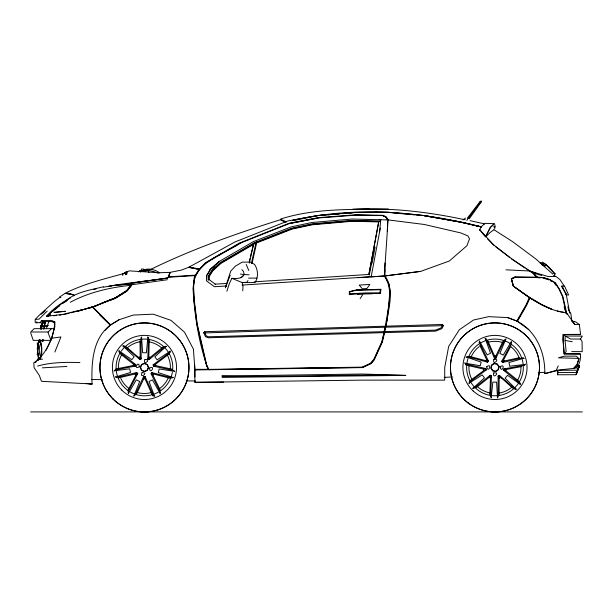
<?xml version="1.0" encoding="UTF-8"?>
<svg xmlns="http://www.w3.org/2000/svg" width="613" height="613" viewBox="0 0 613 613"><rect width="100%" height="100%" fill="white"/><g stroke="black" fill="none" stroke-linecap="round" stroke-linejoin="round"><path stroke-width="0.92" d="M119.221 352.199L118.937 350.467M472.5 388.244L473.895 388.32L490.17 375.248L491.511 375.784L490.569 396.726L491.427 397.868M384.803 276.287L384.895 269.613M122.592 345.954L124.025 345.97L139.963 359.586L141.212 358.858L140.898 337.978L141.81 336.928M349.349 291.635L356.352 289.895L380.872 289.29L380.497 293.42L365.302 293.481L349.295 294.455L349.816 293.849L349.854 291.688L349.349 291.351L349.295 294.738M520.268 384.696L520.008 382.964M384.979 262.939L384.657 275.973L420.641 271.39L449.275 261.038L466.93 245.729L469.527 238.817L467.842 235.867L460.647 232.902L424.234 224.465L388.067 219.898L384.336 275.973L371.164 276.846L380.305 228.051M516.567 389.171L515.135 389.132L499.35 375.34L498.093 376.053L498.17 396.925L497.243 397.975M572.174 321.135L575.776 321.925L579.308 324.561L580.603 334.353L563.247 334.468L563.102 339.916L564.198 353.931L580.473 354.099C580.863 359.249 579.561 367.501 573.607 368.436L576.948 364.658M387.324 231.591L387.661 219.891L385.945 217.109L382.803 215.592L355.126 215.209L317.909 218.021L289.443 223.53L239.767 243.346L205.654 263.077L199.432 269.413L194.666 277.076L193.371 288.187L194.037 300.906L196.926 324.116L206.351 365.049L208.589 369.616L362.222 367.425L370.896 363.463L373.945 359.793L382.068 341.885L384.228 332.683M154.798 396.289L152.645 395.783L145.02 378.765L145.059 376.474L143.618 376.581L134.845 395.531L133.565 396.082M564.198 353.931L566.151 351.609L565.063 340.399L565.209 336.031L563.247 334.468M169.878 352.674L170.261 350.927M575.952 374.712L557.638 374.758L557.815 370.313L577.921 370.175L579.408 365.846L579.116 366.467M557.822 370.053L557.638 374.758M38.121 360.352L38.335 355.67M38.221 360.344L38.305 358.467M506.169 338.912L504.882 339.449L495.894 358.291L494.453 358.39L494.515 356.099L487.749 340.598M136.507 394.151L143.672 378.918L143.618 376.581M148.499 343.548L148.752 338.345L147.626 336.966M149.258 340.085L148.821 356.996L147.794 359.042L149.143 359.57L165.272 346.307L166.659 346.36M468.96 383.638L469.359 381.899M148.499 338.092L147.794 359.042M242.756 290.784L242.993 286.24L242.204 282.57L231.86 278.333L229.377 283.543L226.848 291.244M141.212 358.858L140.155 356.781L140.025 340.813M495.894 358.291L495.871 355.961L503.204 340.813M489.833 394.726L490.461 377.823L491.511 375.784M498.093 376.053L499.128 378.137L499.089 394.971M41.722 320.522L51.921 320.576L54.848 322.001C53.975 334.391 49.078 347.349 40.971 356.62M128.347 393.531L136.316 379.815L139.68 381.478L134.009 395.714M51.431 328.668L48.212 331.985L48.136 332.828L50.994 340.368L33.248 340.368L30.65 332.844M505.717 339.28L499.894 353.448L503.235 355.149L511.365 341.525M147.84 337.525L146.392 352.781L142.637 352.736L141.565 337.456M380.497 293.42L380.022 292.861L380.313 289.727L380.872 289.29M379.616 231.737L380.757 219.722L379.14 219.684M35.079 321.227L35.263 319.388L39.814 314.661L54.312 301.581L59.898 297.336L59.308 297.267L65.093 293.351L71.277 294.37L73.322 294.922L73.821 295.719M491.22 397.301L492.844 382.068L496.599 382.152L497.495 397.446M115.842 368.988L133.274 365.494L133.427 364.145L120.171 353.778M38.979 341.633L39.194 339.84M39.079 341.564L39.293 339.771M39.738 341.633L39.952 339.84M39.845 341.564L40.06 339.771M42.136 341.633L42.358 339.84M42.243 341.564L42.458 339.771M519.073 381.378L505.94 370.85L506.108 369.501L521.87 366.497M141.082 271.659L141.427 269.138L143.082 268.969L144.936 269.789M114.01 371.126L114.922 370.014L135.496 366.045L135.711 364.612L119.198 351.847M135.496 366.045L134.975 365.946L135.197 364.467L133.427 364.145M505.94 370.85L504.177 370.505L504.407 369.034L503.886 368.934L503.656 370.359L520.031 383.317M242.204 282.57L254.916 282.57C258.671 277.421 258.058 269.659 254.61 264.464L250.556 262.142L242.181 262.142L235.277 266.226L230.741 271.099L225.668 286.708M254.257 281.834L368.888 274.448L378.65 221.914M371.539 263.238L369.378 274.823L368.781 274.463L369.248 274.953M368.888 274.448L378.742 221.914L379.999 221.04L352.176 220.366L312.132 223.86L291.727 228.189L254.211 242.832L220.282 262.602L212.052 270.057L208.121 276.248L208.136 280.172M372.068 263.329L375.095 247.177M40.719 328.974L41.745 323.58M43.883 328.974L45.255 321.779M41.485 328.974L42.512 323.58M40.627 329.074L41.684 323.695M41.393 329.074L42.619 322.798M43.791 329.074L45.193 321.902M384.458 332.621L385.776 327.189L443.536 325.656L441.758 328.706L435.659 331.127L217.102 337.525L208.274 337.786L205.524 336.675L203.608 332.675L204.673 331.702L442.448 324.461L443.536 325.656M251.43 263.329L256.18 242.028M252.073 263.329L256.816 242.028M249.315 263.092L253.797 243.254L250.388 256.732M203.608 332.675L204.849 332.92L206.267 335.886L208.458 336.775L384.083 331.633L385.355 326.2M384.757 331.802L382.389 341.947L374.298 359.777L371.325 363.44L362.582 367.593L194.911 369.938M386.052 326.269C387.952 309.979 395.147 290.715 384.972 275.942L358.069 277.689M383.914 332.729L381.746 341.954L373.861 359.325L370.321 363.425L362.153 367.133L194.911 369.601L193.424 349.18L184.605 332.284L170.989 320.346L153.219 314.178L133.305 315.059L119.16 319.702L110.286 325.128C92.226 339.027 91.429 363.149 92.042 383.991L41.462 381.309L39.309 375.401L34.083 367.7L33.776 362.689L35.654 362.275L36.282 360.873L39.638 357.839M385.424 326.269C387.347 310.002 394.542 290.746 384.336 275.996M565.447 312.117L565.332 312.599L566.458 313.174M43.209 341.318L43.646 339.51M249.246 261.222L249.928 258.525M465.497 364.95L465.665 364.283L464.677 362.842M576.511 365.739L579.285 365.762L576.251 374.083M576.396 373.777L576.258 374.298L577.139 372.221M54.289 328.897L51.661 338.483L46.044 350.291M384.129 332.637L387.255 319.794L389.975 290.838L388.849 283.528L384.665 276.172M168.353 277.444L170.215 272.333L181.08 270.195L188.651 267.337L199.432 269.413L205.347 262.831L239.43 243.07L289.275 223.209L318.224 217.653L355.126 214.841L382.88 215.301L386.205 216.941L388.366 219.937L352.092 219.025L311.848 222.511L291.213 226.879L253.468 241.576L219.301 261.422L210.657 268.839L206.52 275.827L206.543 280.9L214.427 286.715L226.802 285.98M578.956 358.827L577.139 364.712L573.607 368.436M577.216 363.793L578.917 358.398L558.458 357.831L564.136 356.168L575.002 356.153L576.366 356.207L578.833 358.62M126.017 272.524L129.228 270.862L159.349 272.739L169.793 272.402L168.376 276.892L167.142 278.003C145.955 281.313 124.493 283.053 103.497 287.221M168.629 277.007L170.215 272.333M494.99 224.856L494.76 228.741M225.331 287.872L230.181 275.214M215.109 284.685L215.293 284.141L226.695 283.467M46.35 328.691L48.841 321.595M578.189 368.827L576.143 374.62L579.285 366.183L578.411 368.252M576.657 372.528L577.469 370.298M188.651 267.337L234.948 241.982L288.056 220.872L317.703 215.492L355.203 212.366L388.412 212.236L424.319 215.561L460.731 222.021L481.044 226.971L484.983 223.347L494.216 223.691L490.277 227.316L485.596 236.802L479.726 229.745L481.044 226.971M160.047 393.799L160.545 392.128M577.638 370.29L578.159 368.934M54.871 352.031L60.925 336.935L51.484 338.276M479.151 342.56L479.665 340.889M115.267 376.796L116.501 377.455L136.783 372.505L137.772 373.562L135.956 374.957L127.811 390.765M442.011 325.48L442.448 324.461M524.238 358.413L523.019 357.739L502.683 362.452L501.71 361.386L503.541 360.007L511.012 345.809M149.143 359.57L150.108 357.448L163.165 346.828M476.002 387.822L489.182 377.355L490.17 375.248M536.452 277.467L536.766 277.122L515.096 276.946L511.365 278.731L513.587 286.202L529.272 297.244L529.525 297.941L526.253 305.259L517.111 321.151L507.702 317.595L488.76 316.653L473.581 320.009L459.352 329.71L448.678 346.383L444.724 367.44L444.724 380.129L362.222 380.129L194.911 382.328L194.689 365.087M529.272 297.244L529.371 297.872L529.931 297.872L526.575 305.335L517.387 321.335C536.505 331.281 545.241 352.95 544.804 373.639L560.32 369.823L573.837 368.39M556.068 370.704L558.244 365.923M578.994 366.39L579.285 365.762M137.772 373.562L128.048 392.128L128.393 392.925M485.596 236.802L490.408 227.507L494.354 223.875M501.71 361.386L511.648 342.928L511.311 342.131M198.987 269.398L194.321 276.938L193.057 288.493C194.497 315.772 198.934 343.671 208.098 369.332L208.589 369.616M524.322 365.486L525.433 364.099M442.287 325.787L441.061 327.894L435.452 330.123L384.083 331.633M507.702 317.595L516.851 321.043L526.015 305.082L529.402 297.535L513.25 286.125L511.365 278.731M580.488 339.066L582.35 336.085L565.209 336.031L570.642 339.02L580.488 339.066L582.074 341.487L582.181 351.655L571.707 351.601M160.368 390.297L152.928 375.194L153.648 374.045L170.874 378.466M206.52 275.827L210.795 269.099L219.301 261.422M215.293 284.141L209.209 279.674L208.665 279.926L208.665 276.386L212.481 270.387L220.626 263.015L254.472 243.269L291.903 228.649L312.232 224.343L352.207 220.841L379.347 221.492M209.209 279.674L209.202 276.524L212.903 270.708L220.948 263.406L254.717 243.675L292.072 229.07L312.324 224.772L352.23 221.27L378.742 221.914M360.16 298.631L362.597 294.807M108.892 286.478L112.577 285.627L130.331 283.903L130.807 283.375L141.787 281.605L167.311 278.21L168.552 277.26L194.995 275.589M469.489 356.345L485.833 360.712L486.569 359.578L479.695 345.173M466.807 220.442L467.888 218.787M540.176 263.169L542.773 262.165L546.007 264.655L544.206 266.701L545.164 265.919L541.938 263.429M553.646 276.149L555.14 273.896L548.528 266.747L544.382 263.467L541.624 264.349M552.558 274.103L553.554 272.601L545.7 264.448M160.414 392.458L151.074 373.784L151.886 372.589L172.153 377.937L173.448 377.34M152.928 375.194L151.472 374.137L152.308 372.903L151.886 372.589M119.16 319.702L110.455 324.99L92.433 307.044L115.551 297.772L127.335 290.393M466.072 357.203L467.374 356.613L487.588 362.191L488.408 361.003L479.282 342.23M487.588 362.191L487.159 361.869L488.009 360.651L486.569 359.578M246.533 282.57L247.981 280.547M481.374 201.861L469.32 218.688L467.412 218.059L480.125 201.447L481.22 201.087L481.374 201.861L480.125 201.447M35.792 322.867L40.144 322.637L41.561 320.668L45.124 323.181M566.971 314.4L562.903 296.569L559.355 288.984L555.355 282.8L549.654 279.459L544.26 277.796L537.172 277.114L536.819 277.605L540.268 277.934M369.555 284.907L366.888 288.539L362.329 288.807L359.578 285.482M468.37 218.381L481.22 201.087M126.201 291.221L115.528 297.91L92.433 307.044M129.604 283.88L131.013 285.482L126.653 291.006L115.167 298.232L102.524 303.197M127.167 291.006L128.255 289.627M129.351 288.248L131.534 285.482L130.331 283.903M167.357 279.727L131.818 284.754L126.968 290.746L123.711 292.631M241.844 269.659L243.507 271.467L244.235 274.501C241.905 279.221 236.227 278.486 231.86 278.333M50.327 315.779L47.868 315.779L51.753 311.68L47.868 315.779L48.274 316.124M50.442 313.795L48.619 315.91L46.465 316.162C53.27 308.737 61.461 302.569 70.441 298.002M48.105 315.91L51.936 311.511L62.005 303.45L67.514 300.171M292.432 220.404C354.536 206.083 419.974 210.979 481.335 226.864L474.853 225.484M50.327 313.733L48.381 315.779L48.795 316.124M241.001 277.766L244.235 274.501L249.108 274.831M105.053 330.384L110.455 324.99M485.803 236.771L490.071 232.565L494.001 229.683M44.128 311.833L41.071 314.323M47.201 311.082L39.033 319.158L35.263 319.388M45.285 310.592L43.569 311.871M204.849 332.92L385.776 327.189M166.1 346.498L154.821 356.866L157.127 359.831L169.947 351.456M37.408 360.038L39.516 358.13M463.045 219.967L465.505 218.006M473.067 388.121L484.469 377.884L482.193 374.895L469.274 383.117M174.774 371.677L173.954 370.551L153.534 366.214L153.104 364.835L155.342 364.36L169.54 353.647M118.623 377.892L134.998 373.999L136.783 372.505M465.489 363.976L485.864 368.551L486.27 369.938L484.032 370.382L469.711 380.934M502.683 362.452L504.484 360.98L519.219 357.685M371.187 276.716L242.043 285.083M63.652 302.684C74.227 292.209 89.667 290.179 103.505 286.746M52.266 311.68L59.446 305.887M153.104 364.835L169.924 352.322M55.331 309.205L56.771 308.055M486.27 369.938L469.313 382.251M140.683 271.597L148.055 270.601L149.357 269.674L141.994 270.662L138.538 271.82M125.313 274.77L126.906 273.85L126.592 271.881L122.5 274.08L122.807 275.49M124.853 273.091L127.481 271.881M209.776 269.62L214.335 266.624M115.681 298.232L117.213 297.267M118.738 296.301L124.868 292.455M126.056 346.621L135.917 355.302L139.005 357.502L140.155 356.781M499.128 378.137L500.292 377.424L503.35 379.662L513.112 388.458M62.319 303.565L66.25 301.198M467.374 356.613L472.677 357.885M139.963 359.586L139.718 359.111L141.005 358.367M240.48 243.047C223.63 254.41 191.877 262.64 193.662 288.455L194.336 300.83L197.233 324.124L206.681 365.08L208.772 369.332M122.592 274.18L126.592 271.881M498.3 376.543L499.595 375.807L499.35 375.34M139.542 271.107L141.028 270.494M515.096 276.946L511.388 278.785L513.257 286.102C529.019 297.734 546.114 310.285 566.106 312.845L562.435 296.454L559.025 289.083L554.972 282.808L549.317 279.497L543.969 277.85L536.275 277.145M511.748 279.015L515.387 277.214L536.16 277.574L536.482 277.084L532.567 272.693L512.79 259.613L493.726 244.939L479.726 229.745L480.002 230.48M150.492 269.505C192.16 249.162 235.967 233.645 280.156 219.799L285.589 222.304M70.28 302.286C89.031 292.179 109.788 287.574 130.814 285.26L131.013 285.482M484.707 223.937L470.048 220.649M138.944 271.728L140.377 271.138M101.551 303.197L115.006 297.91L126.454 290.746L130.814 285.26L129.818 283.903M93.766 306.638L101.681 303.527M110.624 300.217L114.838 298.562M95.161 306.293L97.796 305.251M569.799 313.274L566.106 293.696L563.324 288.815L562.749 288.784L561.776 286.118L562.244 285.942M92.755 306.653L83.881 309.473M84.747 309.281L93.276 306.653M92.885 306.983L70.924 312.829M293.221 220.366L295.711 219.5M293.865 220.435L317.703 215.699M542.16 265.184L543.539 264.739L544.919 265.667M88.41 308.531L92.87 307.167M115.834 376.918L130.5 372.474L129.703 368.804L114.516 370.788M523.678 358.283L508.966 362.559L509.717 366.237L524.927 364.428M544.804 373.639L555.378 370.62M124.416 273.352C104.448 278.938 84.073 283.742 65.461 293.137L68.579 293.343L73.736 294.746L74.326 295.665M153.534 366.214L155.794 365.639L172.238 369.233M37.615 366.038C51.262 362.245 65.821 362.068 79.905 362.589M467.19 365.31L483.596 369.095L485.864 368.551M76.043 311.166L62.733 314.415L56.021 315.212M63.729 314.538L69.131 313.258M108.516 286.463L112.194 285.597L130.531 284.08M93.567 289.528L96.272 288.899M75.46 311.419L84.234 309.281M78.38 310.745L82.019 309.91M78.479 311.09L82.119 310.247M503.886 368.934L524.513 365.195M349.854 291.688L356.467 290.324L380.313 289.727M289.374 223.576L318.27 218.021M92.134 306.952L92.755 306.837M126.906 273.85L125.749 274.072L125.435 272.103M529.594 271.222L532.912 272.923L541.792 275.505M130.807 283.375L167.41 278.087M384.972 275.942L420.641 271.39M59.469 315.151L61.147 314.952M124.025 345.97L128.286 349.372M143.672 378.918L145.02 378.765M515.135 389.132L510.913 385.684M494.515 356.099L495.871 355.961M49.814 315.779L56.526 315.212M53.454 315.795L56.112 315.549M320.515 215.462L326.139 214.994M328.016 214.834L332.706 214.443M335.518 214.213L340.2 213.822M342.077 213.661L347.701 213.194M349.579 213.04L355.203 212.565M318.952 215.477L323.695 215.086M326.545 214.849L331.288 214.458M334.139 214.221L338.882 213.83M341.725 213.6L346.475 213.209M348.368 213.048L353.111 212.657M143.595 377.118L145.082 377.003M349.816 293.849L365.302 292.922L380.022 292.861M66.863 366.451L42.374 367.846M494.438 357.862L495.925 357.762M168.82 276.831L195.325 275.145M242.848 282.509L245.698 282.34M359.241 285.068L369.892 284.455M357.295 294.194L372.428 293.765M568.665 310.178L567.868 306.738M444.195 377.386L452.762 376.957M538.367 372.643L545.026 372.306M356.352 290.187L361.724 289.934M129.964 283.842L130.377 283.834M370.65 289.642L372.428 289.597M357.977 212.527L376.443 212.259M223.607 382.114L194.911 382.328M369.355 209.148L352.536 209.332C388.857 207.554 425.169 211.462 460.731 218.872L465.39 219.761M557.723 372.581L576.917 372.428M405.752 375.401C344.437 374.122 283.129 377.577 221.814 376.03L362.26 374.022L405.752 375.401L222.113 377.401M388.412 209.079C352.429 209.631 315.105 207.937 280.463 219.094L286.646 221.99M37.194 342.928L38.182 342.928M37.194 348.061L38.182 348.054M575.76 367.953L578.718 367.992M48.442 325.411L40.404 325.434M47.485 326.499L40.305 326.514M493.45 226.864L495.204 226.864M248.549 278.103L256.924 278.103M561.776 286.118L566.305 295.006L568.619 294.96L564.565 286.148L562.382 286.233L563.324 288.815M65.361 293.397L70.794 294.217M60.396 297.55L60.879 297.55M46.465 316.162L48.465 316.162M35.064 322.024L37.048 322.024M579.308 324.561L574.756 324.484L571.852 321.02M54.365 328.668L34.098 328.668L30.757 332.001L48.212 331.985M580.396 334.614L563.178 334.545L563.025 339.931L564.098 353.778L580.227 353.847M37.094 344.008L38.075 344.008M37.094 349.142L38.075 349.142M37.194 353.433L38.182 353.433M37.094 354.513L38.075 354.513M39.791 359.18L42.573 359.18M35.018 361.77L36.213 361.77M194.896 369.332L208.098 369.332M30.65 411.913L582.35 411.913M375.915 212.19L388.412 212.366M354.965 215.178L382.673 215.584L385.876 217.163L388.366 219.937M91.812 379.501L102.287 379.654M186.091 380.872L195.616 381.01M505.963 269.843L529.916 271M530.084 271.115L533.402 272.839L537.172 277.114M390.305 212.611L408.258 214.274M410.143 214.45L414.871 214.895M416.763 215.063L421.483 215.508M240.411 274.095L244.235 274.501M199.332 268.961L189.141 267.099M561.723 311.894L563.569 312.163M174.322 371.317L159.181 368.965L158.3 372.612L172.851 377.416M54.848 322.001L52.404 321.595L54.388 322.959L54.534 328.032M199.432 269.413L189.011 267.444M465.137 363.202L480.247 365.731L481.167 362.099L466.677 357.118M424.319 215.699L436.456 217.853M438.326 218.182L440.188 218.519M442.057 218.849L460.731 222.159M424.319 215.768L460.731 222.22M40.144 322.637L45.025 323.534M565.063 340.399L572.304 341.763M466.056 223.354L461.612 222.358L473.972 225.247M467.834 223.753L474.056 225.155M557.286 310.914L560.803 311.764M208.665 276.386L209.202 276.524M133.274 365.494L134.975 365.946M474.968 225.4L481.335 226.864M71.568 294.424L72.939 294.792M484.944 338.46L486.553 339.234M504.407 369.034L506.108 369.501M135.197 364.467L135.711 364.612M503.656 370.359L504.177 370.505M543.716 278.264L548.957 279.88M529.686 271.13L548.022 276.501L555.455 276.501L554.06 275.26M530.912 271.398L535.862 273.069M158.43 273.183C153.081 271.39 147.005 269.161 141.434 271.161C147.066 267.391 154.53 269.184 159.717 272.892M148.821 356.996L150.108 357.448M489.182 377.355L490.461 377.823M148.009 358.559L149.396 359.095M489.917 375.715L491.297 376.267M516.851 321.043L517.387 321.335M551.968 309.481L542.566 305.213L529.931 297.872M551.21 308.898L542.076 304.753L529.816 297.589M45.063 323.174L42.649 321.595L52.756 321.595L54.082 322.507M571.845 320.645L574.097 321.925M550.543 280.808L552.121 281.742M494.017 229.783L512.514 241.591L535.946 259.046L551.968 273.383M525.057 268.057L511.211 258.686M526.598 269.076L528.912 270.617M119.198 350.988L131.818 359.678L134.193 356.774L123.167 346.138M520.016 384.167L507.503 375.332L505.097 378.213L515.993 388.979M517.119 321.174L528.827 329.633M495.342 246.48L509.702 257.521M555.914 276.425L559.976 279.605L564.144 285.911M553.554 272.601L555.14 273.896M41.561 320.668L42.741 321.633M152.308 372.903L153.648 374.045M485.833 360.712L487.159 361.869M151.074 373.784L151.472 374.137M488.009 360.651L488.408 361.003M110.624 324.859L92.609 306.784M110.286 325.128L99.559 314.798M134.998 373.999L135.956 374.957M487.373 238.718L493.833 245.315M503.541 360.007L504.484 360.98M136.354 372.819L137.366 373.899M532.912 272.923L536.766 277.122M502.116 361.049L503.12 362.145M483.029 233.829L484.86 235.974M568.703 310.354L570.772 313.251L571.837 320.768M130.791 283.352L131.818 284.754M574.756 324.484L566.902 313.274L565.431 312.492M554.504 283.129L555.999 285.382M385.876 217.163L387.661 219.891M246.234 264.464L248.786 270.509M73.621 294.968L74.104 295.765M160.039 393.224L152.445 379.922L149.043 381.508L154.353 395.875M479.665 341.472L487.113 354.858L490.523 353.31L485.381 338.882M145.059 376.474L153.518 395.653M494.453 358.39L486.216 339.112M148.055 270.601L148.959 272.509M139.871 270.548L140.584 272.095M139.005 357.502L139.718 359.111M565.646 293.374L566.351 294.999M499.595 375.807L500.292 377.424M204.673 331.702L205.087 332.698M155.342 364.36L155.794 365.639M483.596 369.095L484.032 370.382M153.61 364.697L154.055 366.114M485.335 368.635L485.764 370.068M564.167 306.554L565.017 310.262M54.741 322.959L54.863 327.181M194.911 369.624L194.911 376.987M41.5 355.471A6.092 1.456 -90 0 1 39.316 350.215A6.084 1.456 90 0 1 40.772 344.146A6.069 1.448 -90 0 1 41.5 344.958M523.272 365.639A28.359 28.359 0 0 1 518.805 382.78M518.314 383.523A28.359 28.359 0 0 1 471.083 382.704M469.742 380.382A28.359 28.359 0 0 1 466.746 364.674M466.976 362.881A28.359 28.359 0 0 1 468.033 358.551M468.654 356.85A28.359 28.359 0 0 1 485.741 340.606M486.584 340.33A28.359 28.359 0 0 1 509.947 343.341M511.457 344.353A28.359 28.359 0 0 1 521.625 357.739M522.184 359.471A28.359 28.359 0 0 1 523.104 363.869M520.958 365.907A26.045 26.045 0 0 1 517.318 380.719M512.093 386.979A26.045 26.045 0 0 1 499.128 393.079M490.086 392.956A26.045 26.045 0 0 1 477.259 386.481M471.795 379.278A26.045 26.045 0 0 1 469.006 365.187M470.953 357.279A26.045 26.045 0 0 1 479.213 346.629M488.117 342.246A26.045 26.045 0 0 1 503.365 342.728M510.568 346.529A26.045 26.045 0 0 1 519.234 357.946M172.399 372.168A28.359 28.359 0 0 1 160.698 390.68M158.43 392.105A28.359 28.359 0 0 1 154.33 394.021M151.771 394.841A28.359 28.359 0 0 1 130.079 391.899M128.546 390.933A28.359 28.359 0 0 1 118.033 377.792M117.428 376.091A28.359 28.359 0 0 1 116.278 370.796M116.186 369.915A28.359 28.359 0 0 1 120.232 352.674M121.205 351.18A28.359 28.359 0 0 1 140.607 339.349M142.415 339.165A28.359 28.359 0 0 1 146.905 339.196M148.675 339.41A28.359 28.359 0 0 1 164.483 347.395M165.104 348.031A28.359 28.359 0 0 1 172.644 370.367M168.36 377.616A26.045 26.045 0 0 1 159.326 388.78M151.127 392.604A26.045 26.045 0 0 1 136.768 392.351M129.45 388.78A26.045 26.045 0 0 1 120.784 378.451M118.386 368.827A26.045 26.045 0 0 1 121.619 354.804M126.638 348.391A26.045 26.045 0 0 1 140.3 341.725M148.446 341.725A26.045 26.045 0 0 1 162.154 348.406M167.173 354.835A26.045 26.045 0 0 1 170.33 369.716M37.784 349.295A8.965 2.023 -90 0 1 40.918 342.774A8.965 2.023 -90 0 1 40.742 358.13A8.965 2.023 -90 0 1 37.768 350.215M38.221 344.184A8.551 1.923 -90 0 0 38.052 355.433A8.551 1.923 -90 0 0 40.535 357.632L41.492 350.215A8.559 1.931 89.9 0 0 39.569 341.663A8.551 1.923 -90 0 0 38.619 342.82M37.646 350.215A8.559 1.931 89.9 0 1 39.569 341.663M499.089 366.528L498.515 369.708L495.856 371.547L492.683 370.972L490.844 368.313L491.419 365.133L494.078 363.302L497.258 363.877L499.089 366.528M491.749 365.348L491.228 368.229L492.89 370.643L495.779 371.164L498.185 369.493L498.714 366.612L497.043 364.206L494.162 363.678L491.749 365.348M486.653 366.804C488.362 374.198 492.622 362.183 486.653 366.804M493.833 359.494C492.101 366.827 501.273 357.984 493.833 359.494M493.741 372.934C492.009 380.275 501.173 371.432 493.741 372.934M500.101 366.896C501.794 374.29 506.07 362.291 500.101 366.896M141.45 364.459L140.216 367.448L141.45 370.428L144.438 371.662L147.419 370.428L148.66 367.448L147.419 364.459L144.438 363.225L141.45 364.459M141.726 364.743L140.607 367.448L141.726 370.152L144.438 371.279L147.143 370.152L148.269 367.448L147.143 364.743L144.438 363.616L141.726 364.743M139.373 366.773C132.753 370.49 138.776 359.256 139.373 366.773M145.005 359.456C141.756 366.267 152.591 359.547 145.005 359.456M142.078 372.574C138.829 379.386 149.664 372.673 142.078 372.574M149.564 368.015C149.664 375.6 156.376 364.766 149.564 368.015M65.323 311.289L54.143 312.377L65.323 311.289M92.042 383.983L85.437 383.416L92.042 383.991M468.217 403.025A44.511 44.511 0 0 0 539.156 372.85A44.511 44.511 0 0 0 477.558 326.499A44.511 44.511 0 0 0 468.217 403.025M468.202 402.956A44.511 44.511 0 0 0 539.141 372.781A44.511 44.511 0 0 0 477.535 326.43A44.511 44.511 0 0 0 468.202 402.956M473.19 390.979A32.06 32.06 0 0 0 526.238 374.558A32.06 32.06 0 0 0 485.496 336.828A32.06 32.06 0 0 0 473.19 390.979M112.999 398.917A44.511 44.511 0 0 0 187.471 378.964A44.511 44.511 0 0 0 132.952 324.453A44.511 44.511 0 0 0 112.999 398.917M112.93 398.917A44.511 44.511 0 0 0 187.394 378.964A44.511 44.511 0 0 0 132.883 324.453A44.511 44.511 0 0 0 112.93 398.917M121.795 390.113A32.06 32.06 0 0 0 175.441 375.746A32.06 32.06 0 0 0 136.17 336.476A32.06 32.06 0 0 0 121.795 390.113"/></g></svg>
